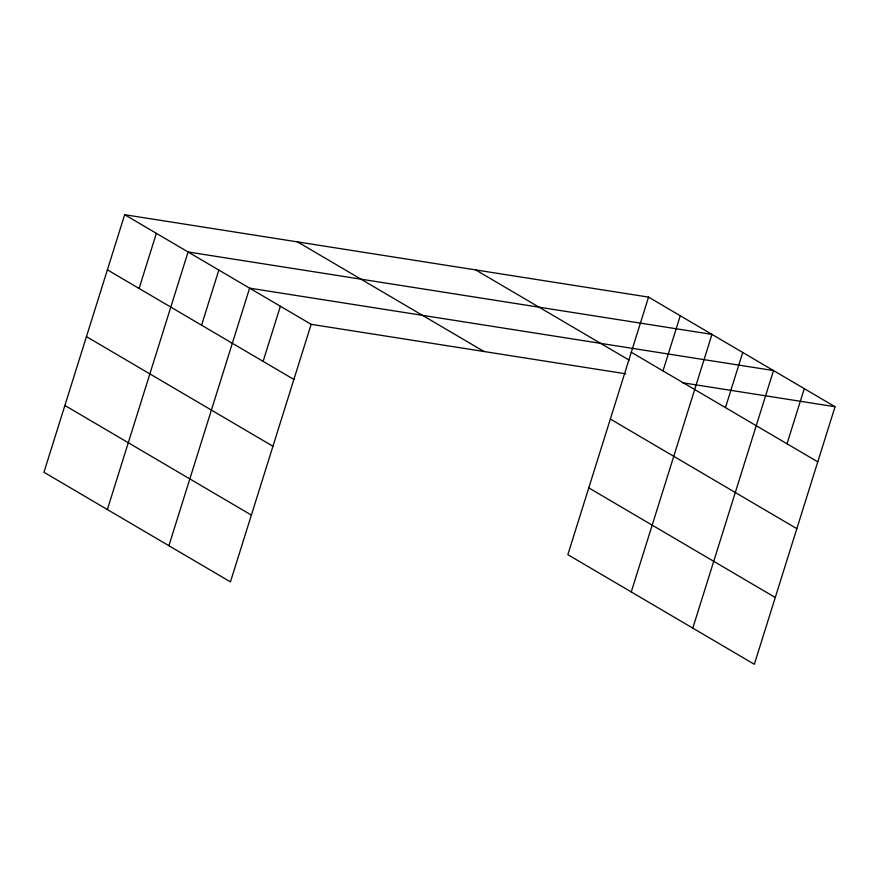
<?xml version="1.0" encoding="UTF-8"?>
<svg xmlns="http://www.w3.org/2000/svg" width="879" height="879" viewBox="0 0 879 879"><rect width="100%" height="100%" fill="white"/><g stroke="black" fill="none" stroke-linecap="round" stroke-linejoin="round"><path stroke-width="1.32" d="M124.664 214.707L43.95 472.265L230.441 581.887L311.155 324.329L124.664 214.707L648.559 297.113L835.05 406.735L754.336 664.293L567.845 554.671L648.559 297.113M139.091 288.466L156.363 233.342M107.359 509.534L188.073 251.976L711.968 334.383L631.254 591.941M201.566 325.197L218.838 270.062M168.9 545.716L249.614 288.147L773.509 370.564L692.795 628.122M263.107 361.368L280.39 306.244M662.986 370.883L680.258 315.748M725.461 407.603L742.733 352.468M787.002 443.774L804.274 388.65M311.155 324.329L625.727 373.806M682.269 382.706L835.05 406.735M631.276 352.248L817.778 461.871M475.671 269.919L629.023 360.06M610.345 419.041L796.835 528.675M297.552 241.901L484.043 351.523M588.776 487.867L775.267 597.5M107.392 269.831L293.883 379.453M86.45 336.635L272.94 446.257M64.881 405.461L251.372 515.083"/></g></svg>
